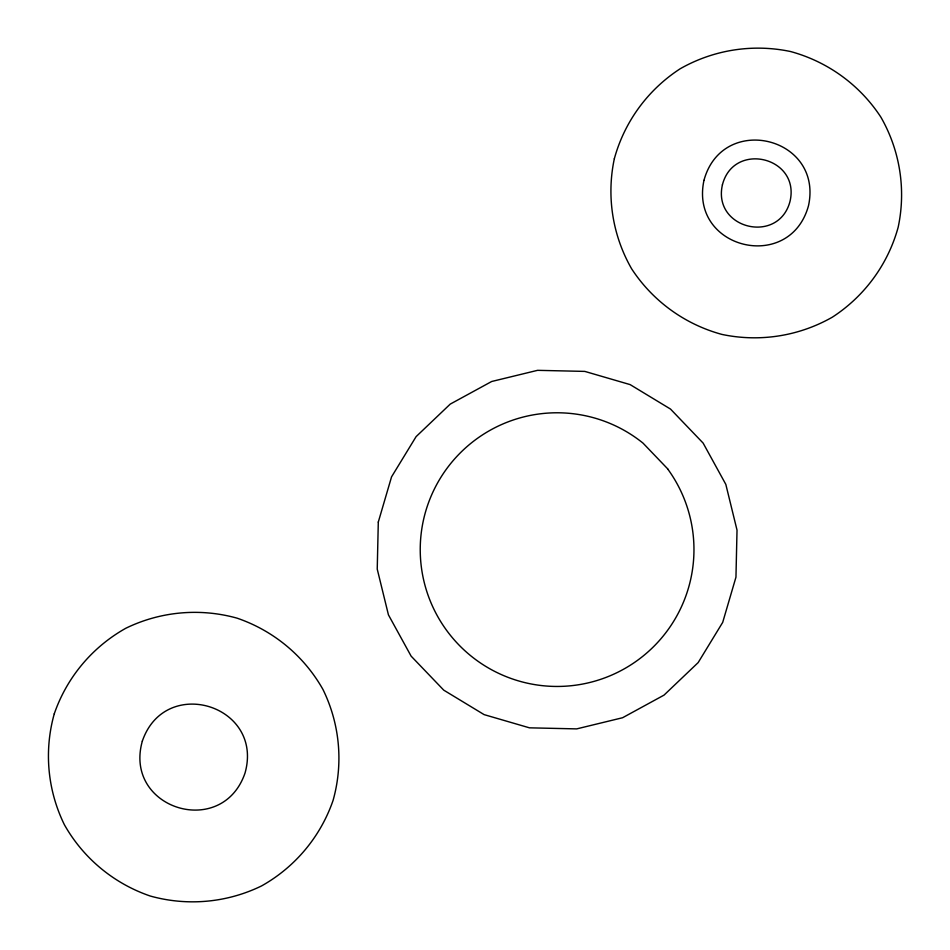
<?xml version="1.0" encoding="UTF-8"?>
<svg xmlns="http://www.w3.org/2000/svg" width="950" height="950" viewBox="0 0 950 950"><rect width="100%" height="100%" fill="white"/><g stroke="black" fill="none" stroke-linecap="round" stroke-linejoin="round"><path stroke-width="1.43" d="M378.302 522.049L377.233 569.109L388.431 614.84L411.124 656.141L443.757 690.163L484.12 714.626L529.459 727.831L576.686 728.887L622.582 717.737L664.014 695.127L698.155 662.601L722.701 622.369L735.953 577.184L737.022 530.124L725.824 484.381L703.131 443.092L670.498 409.058L630.135 384.608L584.796 371.402L537.569 370.334L491.673 381.496L450.241 404.106L416.1 436.632L391.554 476.853L378.302 522.049M614.329 158.757C606.349 196.341 612.501 235.469 631.619 268.791C652.662 301.019 684.772 324.318 721.917 334.412C759.608 342.368 798.843 336.253 832.331 317.181C864.583 296.257 888.024 264.29 898.178 227.192C906.158 189.608 899.994 150.492 880.887 117.159C859.833 84.93 827.723 61.631 790.59 51.538C752.887 43.593 713.652 49.709 680.176 68.768C647.912 89.692 624.482 121.659 614.329 158.757M703.962 180.369C689.273 249.244 790.115 273.41 808.533 205.58C823.222 136.717 722.38 112.539 703.962 180.369M722.416 184.822C712.286 229.045 778.881 245.005 790.079 201.139C800.209 156.916 733.626 140.944 722.416 184.822M54.269 713.818C43.866 750.809 47.476 790.246 64.398 824.742C83.315 858.254 113.846 883.571 150.254 896.028C187.364 906.383 226.908 902.809 261.547 885.934C295.094 867.136 320.554 836.736 333.082 800.375C343.484 763.384 339.874 723.947 322.952 689.451C304.036 655.939 273.505 630.622 237.096 618.165C199.987 607.81 160.443 611.384 125.804 628.259C92.257 647.057 66.797 677.457 54.269 713.818M142.322 741.154C123.203 808.949 222.276 839.527 245.029 773.039C264.147 705.244 165.074 674.666 142.322 741.154M667.743 468.92L643.019 443.128A136.859 136.859 0 0 0 424.246 516.693A136.859 136.859 0 0 0 583.431 683.893A136.859 136.859 0 0 0 667.684 468.956"/></g></svg>
